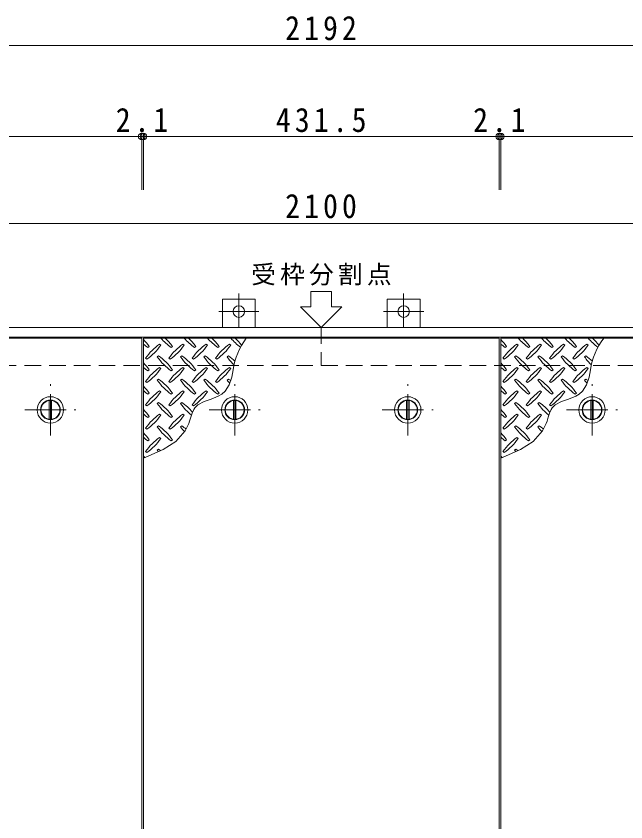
# Model space of a CAD drawing. Units: millimetres at full size, sheet at 1:10. Extents: x -2620 to 2549, y -1962 to 1754.
# Drawn here: x -1375 to -635, y 777 to 1754 of the extents above; entities that cross this region are included whole.
import ezdxf

# ---------------------------------------------------------------- set-up
doc = ezdxf.new("R2010")
doc.units = ezdxf.units.MM
doc.header["$LTSCALE"] = 10
doc.header["$PDMODE"] = 32
doc.header["$PDSIZE"] = 8
doc.linetypes.add('CHAIN1', pattern=[8, 5, -1, 1, -1])
doc.linetypes.add('DASHED2', pattern=[3, 2, -1])
for name, color, linetype, lineweight in [('0-1', 2, 'DASHED2', 9), ('0-2', 3, 'Continuous', 9), ('0-3', 2, 'Continuous', 9), ('0-5', 7, 'Continuous', 9), ('0-9', 134, 'Continuous', 5), ('0-C', 2, 'Continuous', 9), ('0-E', 3, 'Continuous', 9), ('0-F', 7, 'Continuous', 9)]:
    doc.layers.add(name, color=color, linetype=linetype, lineweight=lineweight)
doc.styles.add('ＭＳ ゴシック', font='')
doc.styles.get('ＭＳ ゴシック').set_extended_font_data('MS Gothic')

msp = doc.modelspace()

# ---------------------------------------------------------------- linework, layer by layer
at = {"layer": '0-1'}
for p, q in [((-1004.94, 1376.82), (-1004.94, 1330.82)), ((-2054.94, 1330.82), (45.06, 1330.82))]:
    msp.add_line(p, q, dxfattribs=at)
at = {"layer": '0-2'}
for p, q in [((-1220.69, 1363.82), (-1220.69, 97.82)), ((-787.06, 1363.82), (-787.06, 97.82))]:
    msp.add_line(p, q, dxfattribs=at)
for points in [[(-1222.81, 97.82), (-1222.81, 1363.82), (-1654.31, 1363.82)], [(-789.19, 97.82), (-789.19, 1363.82), (-1220.69, 1363.82)], [(-355.56, 97.82), (-355.56, 1363.82), (-787.06, 1363.82)]]:
    msp.add_lwpolyline(points, dxfattribs=at)
at = {"layer": '0-3'}
for p, q in [((-2100.94, 1376.82), (91.06, 1376.82)), ((-2088.94, 1364.82), (79.06, 1364.82))]:
    msp.add_line(p, q, dxfattribs=at)
at = {"layer": '0-5'}
for p, q in [((-992.44, 1401.82), (-992.44, 1420.52)), ((-1004.94, 1376.82), (-1029.94, 1401.82)), ((-1029.94, 1401.82), (-1017.44, 1401.82)), ((-1004.94, 1376.82), (-979.94, 1401.82)), ((-992.44, 1401.82), (-979.94, 1401.82))]:
    msp.add_line(p, q, dxfattribs=at)
msp.add_lwpolyline([(-1017.44, 1401.82), (-1017.44, 1420.52), (-992.44, 1420.52)], dxfattribs=at)
at = {"layer": '0-9'}
for p, q in [((-1215.19, 1352.35), (-1213.78, 1353.77)), ((-1199.63, 1355.18), (-1201.05, 1356.59)), ((-1186.91, 1352.35), (-1185.49, 1353.77)), ((-1171.35, 1355.18), (-1172.76, 1356.59)), ((-1158.62, 1352.35), (-1157.21, 1353.77)), ((-1143.07, 1355.18), (-1144.48, 1356.59)), ((-1130.34, 1352.35), (-1128.92, 1353.77)), ((-1114.78, 1355.18), (-1116.2, 1356.59)), ((-781.57, 1352.35), (-780.15, 1353.77)), ((-766.01, 1355.18), (-767.42, 1356.59)), ((-753.28, 1352.35), (-751.87, 1353.77)), ((-737.73, 1355.18), (-739.14, 1356.59)), ((-725, 1352.35), (-723.58, 1353.77)), ((-709.44, 1355.18), (-710.86, 1356.59)), ((-696.71, 1352.35), (-695.3, 1353.77)), ((-681.16, 1355.18), (-682.57, 1356.59)), ((-1218.02, 1339.62), (-1216.61, 1338.21)), ((-1202.46, 1342.45), (-1203.88, 1341.04)), ((-1189.74, 1339.62), (-1188.32, 1338.21)), ((-1174.18, 1342.45), (-1175.59, 1341.04)), ((-1161.45, 1339.62), (-1160.04, 1338.21)), ((-1145.89, 1342.45), (-1147.31, 1341.04)), ((-1133.17, 1339.62), (-1131.75, 1338.21)), ((-1117.61, 1342.45), (-1119.02, 1341.04)), ((-784.39, 1339.62), (-782.98, 1338.21)), ((-768.84, 1342.45), (-770.25, 1341.04)), ((-756.11, 1339.62), (-754.7, 1338.21)), ((-740.55, 1342.45), (-741.97, 1341.04)), ((-727.83, 1339.62), (-726.41, 1338.21)), ((-712.27, 1342.45), (-713.68, 1341.04)), ((-699.54, 1339.62), (-698.13, 1338.21)), ((-683.99, 1342.45), (-685.4, 1341.04)), ((-1215.19, 1324.07), (-1213.78, 1325.48)), ((-1199.63, 1326.9), (-1201.05, 1328.31)), ((-1186.91, 1324.07), (-1185.49, 1325.48)), ((-1171.35, 1326.9), (-1172.76, 1328.31)), ((-1158.62, 1324.07), (-1157.21, 1325.48)), ((-1143.07, 1326.9), (-1144.48, 1328.31)), ((-1130.34, 1324.07), (-1128.92, 1325.48)), ((-1114.78, 1326.9), (-1116.2, 1328.31)), ((-781.57, 1324.07), (-780.15, 1325.48)), ((-766.01, 1326.9), (-767.42, 1328.31)), ((-753.28, 1324.07), (-751.87, 1325.48)), ((-737.73, 1326.9), (-739.14, 1328.31)), ((-725, 1324.07), (-723.58, 1325.48)), ((-709.44, 1326.9), (-710.86, 1328.31)), ((-696.71, 1324.07), (-695.3, 1325.48)), ((-681.16, 1326.9), (-682.57, 1328.31)), ((-1218.02, 1311.34), (-1216.61, 1309.93)), ((-1202.46, 1314.17), (-1203.88, 1312.75)), ((-1189.74, 1311.34), (-1188.32, 1309.93)), ((-1174.18, 1314.17), (-1175.59, 1312.75)), ((-1161.45, 1311.34), (-1160.04, 1309.93)), ((-1145.89, 1314.17), (-1147.31, 1312.75)), ((-1133.17, 1311.34), (-1131.75, 1309.93)), ((-1117.61, 1314.17), (-1119.02, 1312.75)), ((-784.39, 1311.34), (-782.98, 1309.93)), ((-768.84, 1314.17), (-770.25, 1312.75)), ((-756.11, 1311.34), (-754.7, 1309.93)), ((-740.55, 1314.17), (-741.97, 1312.75)), ((-727.83, 1311.34), (-726.41, 1309.93)), ((-712.27, 1314.17), (-713.68, 1312.75)), ((-699.54, 1311.34), (-698.13, 1309.93)), ((-683.99, 1314.17), (-685.4, 1312.75)), ((-1199.63, 1298.61), (-1201.05, 1300.03)), ((-1171.35, 1298.61), (-1172.76, 1300.03)), ((-1143.07, 1298.61), (-1144.48, 1300.03)), ((-766.01, 1298.61), (-767.42, 1300.03)), ((-737.73, 1298.61), (-739.14, 1300.03)), ((-709.44, 1298.61), (-710.86, 1300.03)), ((-1215.19, 1295.78), (-1213.78, 1297.2)), ((-1186.91, 1295.78), (-1185.49, 1297.2)), ((-1158.62, 1295.78), (-1157.21, 1297.2)), ((-1130.34, 1295.78), (-1128.92, 1297.2)), ((-781.57, 1295.78), (-780.15, 1297.2)), ((-753.28, 1295.78), (-751.87, 1297.2)), ((-725, 1295.78), (-723.58, 1297.2)), ((-696.71, 1295.78), (-695.3, 1297.2)), ((-1218.02, 1283.06), (-1216.61, 1281.64)), ((-1202.46, 1285.88), (-1203.88, 1284.47)), ((-1189.74, 1283.06), (-1188.32, 1281.64)), ((-1174.18, 1285.88), (-1175.59, 1284.47)), ((-1161.45, 1283.06), (-1160.04, 1281.64)), ((-784.39, 1283.06), (-782.98, 1281.64)), ((-768.84, 1285.88), (-770.25, 1284.47)), ((-756.11, 1283.06), (-754.7, 1281.64)), ((-740.55, 1285.88), (-741.97, 1284.47)), ((-727.83, 1283.06), (-726.41, 1281.64)), ((-1199.63, 1270.33), (-1201.05, 1271.74)), ((-1171.35, 1270.33), (-1172.76, 1271.74)), ((-766.01, 1270.33), (-767.42, 1271.74)), ((-737.73, 1270.33), (-739.14, 1271.74)), ((-1215.19, 1267.5), (-1213.78, 1268.91)), ((-1186.91, 1267.5), (-1185.49, 1268.91)), ((-781.57, 1267.5), (-780.15, 1268.91)), ((-753.28, 1267.5), (-751.87, 1268.91)), ((-1218.02, 1254.77), (-1216.61, 1253.36)), ((-1202.46, 1257.6), (-1203.88, 1256.19)), ((-1189.74, 1254.77), (-1188.32, 1253.36)), ((-1174.18, 1257.6), (-1175.59, 1256.19)), ((-784.39, 1254.77), (-782.98, 1253.36)), ((-768.84, 1257.6), (-770.25, 1256.19)), ((-756.11, 1254.77), (-754.7, 1253.36)), ((-740.55, 1257.6), (-741.97, 1256.19)), ((-1199.63, 1242.04), (-1201.05, 1243.46)), ((-766.01, 1242.04), (-767.42, 1243.46)), ((-1215.19, 1239.21), (-1213.78, 1240.63)), ((-1186.91, 1239.21), (-1185.49, 1240.63)), ((-781.57, 1239.21), (-780.15, 1240.63)), ((-753.28, 1239.21), (-751.87, 1240.63)), ((-1218.02, 1226.49), (-1216.61, 1225.07)), ((-1202.46, 1229.32), (-1203.88, 1227.9)), ((-784.39, 1226.49), (-782.98, 1225.07)), ((-768.84, 1229.32), (-770.25, 1227.9))]:
    msp.add_line(p, q, dxfattribs=at)
for points in [[(-1220.69, 1218.29), (-1214.07, 1220.96), (-1196.67, 1228.92), (-1181.5, 1238.65), (-1169.98, 1251.27), (-1165.52, 1260.36), (-1164.6, 1263.14), (-1163.19, 1268.06), (-1161.68, 1272.85), (-1159.72, 1277.23), (-1158.24, 1279.46), (-1154.82, 1282.75), (-1147.14, 1286.83), (-1138.36, 1289.94), (-1129.82, 1293.3), (-1125.5, 1295.82), (-1121.63, 1299.33), (-1116.76, 1307.02), (-1113.6, 1316.29), (-1111.72, 1325.44)], [(-787.07, 1218.29), (-780.45, 1220.96), (-763.05, 1228.92), (-747.88, 1238.65), (-736.35, 1251.27), (-731.89, 1260.36), (-730.98, 1263.14), (-729.56, 1268.06), (-728.05, 1272.85), (-726.09, 1277.23), (-724.62, 1279.46), (-721.19, 1282.75), (-713.51, 1286.83), (-704.74, 1289.94), (-696.2, 1293.3), (-691.88, 1295.82), (-688, 1299.33), (-683.14, 1307.02), (-679.98, 1316.29), (-678.1, 1325.44)]]:
    msp.add_lwpolyline(points, dxfattribs=at)
for centre, radius, start, end in [((-1272.82, 1311.69), 72.5, 35.47272, 44.0249), ((-1144.83, 1411.4), 72.5, 221.00789, 234.5273), ((-1244.54, 1311.69), 72.5, 35.47272, 45.97511), ((-1116.55, 1411.4), 72.5, 221.00789, 234.5273), ((-1216.25, 1311.69), 72.5, 35.47272, 45.97511), ((-1088.27, 1411.4), 72.5, 221.00789, 234.5273), ((-1187.97, 1311.69), 72.5, 35.47272, 45.97511), ((-1059.98, 1411.4), 72.5, 221.00789, 233.76786), ((-1030.77, 1314.42), 81.7, 142.79805, 172.25462), ((-1159.68, 1311.69), 72.5, 36.78457, 45.97511), ((-839.2, 1311.69), 72.5, 35.47272, 44.0249), ((-711.21, 1411.4), 72.5, 221.00789, 234.5273), ((-810.91, 1311.69), 72.5, 35.47272, 45.97511), ((-682.92, 1411.4), 72.5, 221.00789, 234.5273), ((-782.63, 1311.69), 72.5, 35.47272, 45.97511), ((-654.64, 1411.4), 72.5, 221.00789, 234.5273), ((-754.34, 1311.69), 72.5, 35.47272, 45.97511), ((-626.36, 1411.4), 72.5, 221.00789, 233.76786), ((-597.14, 1314.42), 81.7, 142.79805, 172.25462), ((-726.06, 1311.69), 72.5, 36.78457, 45.97511), ((-1173.12, 1411.4), 72.5, 228.99213, 234.5273), ((-1158.98, 1297.55), 72.5, 125.47272, 144.5273), ((-1258.68, 1397.25), 72.5, 305.47256, 324.5273), ((-1130.69, 1297.55), 72.5, 125.47272, 144.5273), ((-1230.39, 1397.25), 72.5, 305.47256, 324.5273), ((-1102.41, 1297.55), 72.5, 125.47272, 144.5273), ((-1202.11, 1397.25), 72.5, 305.47256, 324.5273), ((-1074.12, 1297.55), 72.5, 125.47272, 144.5273), ((-1173.83, 1397.25), 72.5, 305.47256, 324.5273), ((-739.49, 1411.4), 72.5, 228.99213, 234.5273), ((-725.35, 1297.55), 72.5, 125.47272, 144.5273), ((-825.05, 1397.25), 72.5, 305.47256, 324.5273), ((-697.07, 1297.55), 72.5, 125.47272, 144.5273), ((-796.77, 1397.25), 72.5, 305.47256, 324.5273), ((-668.78, 1297.55), 72.5, 125.47272, 144.5273), ((-768.48, 1397.25), 72.5, 305.47256, 324.5273), ((-640.5, 1297.55), 72.5, 125.47272, 144.5273), ((-740.2, 1397.25), 72.5, 305.47256, 324.5273), ((-1144.83, 1383.11), 72.5, 215.47258, 234.5273), ((-1244.54, 1283.41), 72.5, 35.47272, 54.5273), ((-1116.55, 1383.11), 72.5, 215.47258, 234.5273), ((-1216.25, 1283.41), 72.5, 35.47272, 54.5273), ((-1088.27, 1383.11), 72.5, 215.47258, 234.5273), ((-1187.97, 1283.41), 72.5, 35.47272, 54.5273), ((-1059.98, 1383.11), 72.5, 215.47258, 225.60328), ((-1159.68, 1283.41), 72.5, 46.3181, 54.5273), ((-711.21, 1383.11), 72.5, 215.47258, 234.5273), ((-810.91, 1283.41), 72.5, 35.47272, 54.5273), ((-682.92, 1383.11), 72.5, 215.47258, 234.5273), ((-782.63, 1283.41), 72.5, 35.47272, 54.5273), ((-654.64, 1383.11), 72.5, 215.47258, 234.5273), ((-754.34, 1283.41), 72.5, 35.47272, 54.5273), ((-626.36, 1383.11), 72.5, 215.47258, 225.60328), ((-726.06, 1283.41), 72.5, 46.3181, 54.5273), ((-1272.82, 1283.41), 72.5, 35.47272, 44.0249), ((-839.2, 1283.41), 72.5, 35.47272, 44.0249), ((-1173.12, 1383.11), 72.5, 228.99213, 234.5273), ((-1158.98, 1269.27), 72.5, 125.47272, 144.5273), ((-1258.68, 1368.97), 72.5, 305.47256, 324.5273), ((-1130.69, 1269.27), 72.5, 125.47272, 144.5273), ((-1230.39, 1368.97), 72.5, 305.47256, 324.5273), ((-1102.41, 1269.27), 72.5, 125.47272, 144.5273), ((-1202.11, 1368.97), 72.5, 305.47256, 324.5273), ((-1074.12, 1269.27), 72.5, 125.47272, 144.5273), ((-1173.83, 1368.97), 72.5, 305.47256, 324.5273), ((-739.49, 1383.11), 72.5, 228.99213, 234.5273), ((-725.35, 1269.27), 72.5, 125.47272, 144.5273), ((-825.05, 1368.97), 72.5, 305.47256, 324.5273), ((-697.07, 1269.27), 72.5, 125.47272, 144.5273), ((-796.77, 1368.97), 72.5, 305.47256, 324.5273), ((-668.78, 1269.27), 72.5, 125.47272, 144.5273), ((-768.48, 1368.97), 72.5, 305.47256, 324.5273), ((-640.5, 1269.27), 72.5, 125.47272, 144.5273), ((-740.2, 1368.97), 72.5, 305.47256, 324.5273), ((-1144.83, 1354.83), 72.5, 215.47258, 234.5273), ((-1244.54, 1255.12), 72.5, 35.47272, 54.5273), ((-1116.55, 1354.83), 72.5, 215.47258, 234.5273), ((-1216.25, 1255.12), 72.5, 35.47272, 54.5273), ((-1088.27, 1354.83), 72.5, 215.47258, 234.5273), ((-1187.97, 1255.12), 72.5, 35.47272, 54.5273), ((-1059.98, 1354.83), 72.5, 215.47258, 219.26899), ((-1159.68, 1255.12), 72.5, 51.94577, 54.5273), ((-711.21, 1354.83), 72.5, 215.47258, 234.5273), ((-810.91, 1255.12), 72.5, 35.47272, 54.5273), ((-682.92, 1354.83), 72.5, 215.47258, 234.5273), ((-782.63, 1255.12), 72.5, 35.47272, 54.5273), ((-654.64, 1354.83), 72.5, 215.47258, 234.5273), ((-754.34, 1255.12), 72.5, 35.47272, 54.5273), ((-626.36, 1354.83), 72.5, 215.47258, 219.26899), ((-726.06, 1255.12), 72.5, 51.94577, 54.5273), ((-1272.82, 1255.12), 72.5, 35.47272, 44.0249), ((-1173.12, 1354.83), 72.5, 228.99213, 234.5273), ((-1158.98, 1240.98), 72.5, 125.47272, 144.5273), ((-1130.69, 1240.98), 72.5, 125.47272, 144.5273), ((-1102.41, 1240.98), 72.5, 125.47272, 144.5273), ((-839.2, 1255.12), 72.5, 35.47272, 44.0249), ((-739.49, 1354.83), 72.5, 228.99213, 234.5273), ((-725.35, 1240.98), 72.5, 125.47272, 144.5273), ((-697.07, 1240.98), 72.5, 125.47272, 144.5273), ((-668.78, 1240.98), 72.5, 125.47272, 144.5273), ((-1258.68, 1340.68), 72.5, 305.47256, 324.5273), ((-1230.39, 1340.68), 72.5, 305.47256, 324.52728), ((-1202.11, 1340.68), 72.5, 305.47256, 324.52728), ((-825.05, 1340.68), 72.5, 305.47256, 324.5273), ((-796.77, 1340.68), 72.5, 305.47256, 324.52728), ((-768.48, 1340.68), 72.5, 305.47256, 324.52728), ((-1144.83, 1326.54), 72.5, 215.47258, 234.5273), ((-1244.54, 1226.84), 72.5, 35.47272, 54.5273), ((-1116.55, 1326.54), 72.5, 215.47258, 230.72572), ((-1216.25, 1226.84), 72.5, 40.55972, 54.5273), ((-711.21, 1326.54), 72.5, 215.47258, 234.5273), ((-810.91, 1226.84), 72.5, 35.47272, 54.5273), ((-682.92, 1326.54), 72.5, 215.47258, 230.72572), ((-782.63, 1226.84), 72.5, 40.55972, 54.5273), ((-1272.82, 1226.84), 72.5, 35.47272, 44.0249), ((-1173.12, 1326.54), 72.5, 228.99213, 234.5273), ((-1158.98, 1212.7), 72.5, 125.47272, 144.5273), ((-1258.68, 1312.4), 72.5, 305.47256, 324.5273), ((-1130.69, 1212.7), 72.5, 125.47272, 144.5273), ((-1230.39, 1312.4), 72.5, 305.47256, 324.5273), ((-839.2, 1226.84), 72.5, 35.47272, 44.0249), ((-739.49, 1326.54), 72.5, 228.99213, 234.5273), ((-725.35, 1212.7), 72.5, 125.47272, 144.5273), ((-825.05, 1312.4), 72.5, 305.47256, 324.5273), ((-697.07, 1212.7), 72.5, 125.47272, 144.5273), ((-796.77, 1312.4), 72.5, 305.47256, 324.5273), ((-1144.83, 1298.26), 72.5, 215.47258, 234.5273), ((-1244.54, 1198.56), 72.5, 35.47272, 54.5273), ((-1116.55, 1298.26), 72.5, 215.47258, 221.44736), ((-1216.25, 1198.56), 72.5, 49.22446, 54.5273), ((-711.21, 1298.26), 72.5, 215.47258, 234.5273), ((-810.91, 1198.56), 72.5, 35.47272, 54.5273), ((-682.92, 1298.26), 72.5, 215.47258, 221.44736), ((-782.63, 1198.56), 72.5, 49.22446, 54.5273), ((-1272.82, 1198.56), 72.5, 35.47272, 44.0249), ((-1173.12, 1298.26), 72.5, 228.99213, 234.5273), ((-1158.98, 1184.41), 72.5, 125.47272, 144.5273), ((-1258.68, 1284.12), 72.5, 305.47256, 324.5273), ((-839.2, 1198.56), 72.5, 35.47272, 44.0249), ((-739.49, 1298.26), 72.5, 228.99213, 234.5273), ((-725.35, 1184.41), 72.5, 125.47272, 144.5273), ((-825.05, 1284.12), 72.5, 305.47256, 324.5273), ((-1144.83, 1269.97), 72.5, 215.47258, 217.14615), ((-1244.54, 1170.27), 72.5, 52.0308, 54.5273), ((-711.21, 1269.97), 72.5, 215.47258, 217.14615), ((-810.91, 1170.27), 72.5, 52.0308, 54.5273), ((-1272.82, 1170.27), 72.5, 42.16391, 44.0249), ((-839.2, 1170.27), 72.5, 42.16391, 44.0249)]:
    msp.add_arc(centre, radius, start, end, dxfattribs=at)
at = {"layer": '0-C', "linetype": 'CHAIN1'}
for p, q in [((-1333.56, 1245.82), (-1333.56, 1307.82)), ((-1109.94, 1245.82), (-1109.94, 1307.82)), ((-899.94, 1245.82), (-899.94, 1307.82)), ((-676.31, 1245.82), (-676.31, 1307.82)), ((-1364.56, 1276.82), (-1302.56, 1276.82)), ((-1140.94, 1276.82), (-1078.94, 1276.82)), ((-930.94, 1276.82), (-868.94, 1276.82)), ((-707.31, 1276.82), (-645.31, 1276.82))]:
    msp.add_line(p, q, dxfattribs=at)
at = {"layer": '0-C'}
for p, q in [((-1335.06, 1288.23), (-1335.06, 1265.42)), ((-1332.06, 1288.23), (-1332.06, 1265.42)), ((-1111.44, 1288.23), (-1111.44, 1265.42)), ((-1108.44, 1288.23), (-1108.44, 1265.42)), ((-901.44, 1288.23), (-901.44, 1265.42)), ((-898.44, 1288.23), (-898.44, 1265.42)), ((-677.81, 1288.23), (-677.81, 1265.42)), ((-674.81, 1288.23), (-674.81, 1265.42))]:
    msp.add_line(p, q, dxfattribs=at)
for centre, radius in [((-1333.56, 1276.82), 16), ((-1109.94, 1276.82), 16), ((-899.94, 1276.82), 16), ((-676.31, 1276.82), 16), ((-1333.56, 1276.82), 12), ((-1333.56, 1276.82), 11.5), ((-1109.94, 1276.82), 12), ((-1109.94, 1276.82), 11.5), ((-899.94, 1276.82), 12), ((-899.94, 1276.82), 11.5), ((-676.31, 1276.82), 12), ((-676.31, 1276.82), 11.5)]:
    msp.add_circle(centre, radius, dxfattribs=at)
at = {"layer": '0-E', "linetype": 'CHAIN1'}
for p, q in [((-1104.94, 1418), (-1104.94, 1376.82)), ((-904.94, 1418), (-904.94, 1376.82)), ((-1129.32, 1396.02), (-1080.56, 1396.02)), ((-929.32, 1396.02), (-880.56, 1396.02))]:
    msp.add_line(p, q, dxfattribs=at)
at = {"layer": '0-E'}
for p, q in [((-1084.94, 1411.02), (-1124.94, 1411.02)), ((-1124.94, 1411.02), (-1124.94, 1376.82)), ((-1084.94, 1411.02), (-1084.94, 1376.82)), ((-884.94, 1411.02), (-924.94, 1411.02)), ((-924.94, 1411.02), (-924.94, 1376.82)), ((-884.94, 1411.02), (-884.94, 1376.82))]:
    msp.add_line(p, q, dxfattribs=at)
for centre in [(-1104.94, 1396.02), (-904.94, 1396.02)]:
    msp.add_circle(centre, 7, dxfattribs=at)
at = {"layer": '0-F'}
for p, q in [((-2100.94, 1718.83), (91.06, 1718.83)), ((-1654.31, 1608.34), (-1222.81, 1608.34)), ((-1222.81, 1611.34), (-1222.81, 1543.64)), ((-1222.81, 1608.34), (-1220.69, 1608.34)), ((-1220.69, 1611.34), (-1220.69, 1543.64)), ((-1220.69, 1608.34), (-789.19, 1608.34)), ((-789.19, 1611.34), (-789.19, 1543.64)), ((-789.19, 1608.34), (-787.06, 1608.34)), ((-787.06, 1611.34), (-787.06, 1543.64)), ((-787.06, 1608.34), (-355.56, 1608.34)), ((-2054.94, 1502.97), (45.06, 1502.97))]:
    msp.add_line(p, q, dxfattribs=at)
for p in [(-1222.81, 1608.34), (-1220.69, 1608.34), (-789.19, 1608.34), (-787.06, 1608.34)]:
    msp.add_point(p, dxfattribs=at)

# ---------------------------------------------------------------- texts
at = {"layer": '0-5', "insert": (-1089.94, 1427.53), "char_height": 21.99, "attachment_point": 7, "style": 'ＭＳ ゴシック'}
msp.add_mtext('\\T1.17;受枠分割点', dxfattribs=at)
at = {"layer": '0-F', "color": 2, "char_height": 29.33, "attachment_point": 7, "style": 'ＭＳ ゴシック'}
for s, insert in [('\\T1.28;\\W0.9;2192', (-1048.69, 1724.83)), ('\\T1.27;\\W0.9;2.1', (-1254.25, 1613.34)), ('\\T1.28;\\W0.9;431.5', (-1059.94, 1613.34)), ('\\T1.27;\\W0.9;2.1', (-820.63, 1613.34)), ('\\T1.28;\\W0.9;2100', (-1048.69, 1508.97))]:
    msp.add_mtext(s, dxfattribs=dict(at, insert=insert))

doc.saveas('drawing.dxf')
